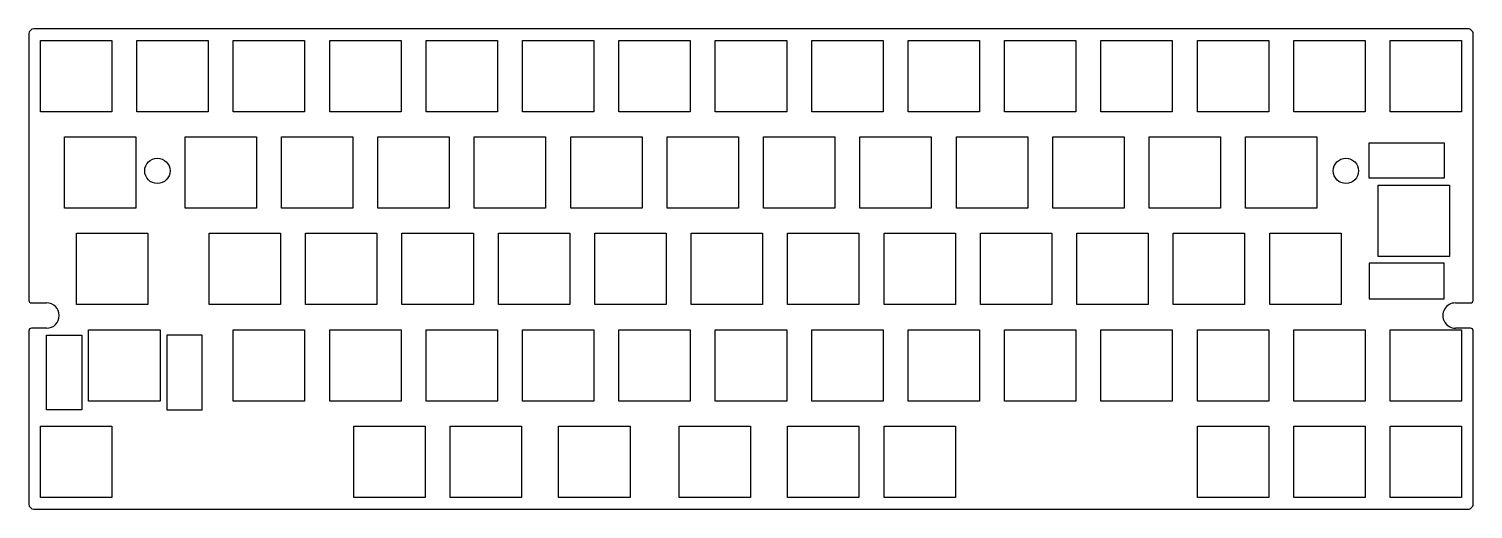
# Model space of a CAD drawing. Extents: x 142 to 428, y -193 to -98.
import ezdxf

# ---------------------------------------------------------------- set-up
doc = ezdxf.new("R2010")
doc.units = 0
doc.layers.add('BLACK', color=7, linetype='CONTINUOUS')

msp = doc.modelspace()

# ---------------------------------------------------------------- linework, layer by layer
at = {"layer": 'BLACK', "linetype": 'CONTINUOUS'}
for p, q in [((142.388, -98.833), (142.388, -151.496)), ((426.763, -97.833), (143.388, -97.833)), ((427.763, -151.496), (427.763, -98.833)), ((144.675, -114.245), (144.675, -100.145)), ((144.675, -100.145), (158.775, -100.145)), ((158.775, -100.145), (158.775, -114.245)), ((163.725, -114.245), (163.725, -100.145)), ((163.725, -100.145), (177.825, -100.145)), ((177.825, -100.145), (177.825, -114.245)), ((182.775, -114.245), (182.775, -100.145)), ((182.775, -100.145), (196.875, -100.145)), ((196.875, -100.145), (196.875, -114.245)), ((201.825, -114.245), (201.825, -100.145)), ((201.825, -100.145), (215.925, -100.145)), ((215.925, -100.145), (215.925, -114.245)), ((220.875, -100.145), (234.975, -100.145)), ((220.875, -114.245), (220.875, -100.145)), ((234.975, -100.145), (234.975, -114.245)), ((239.925, -100.145), (254.025, -100.145)), ((239.925, -114.245), (239.925, -100.145)), ((254.025, -100.145), (254.025, -114.245)), ((258.975, -100.145), (273.075, -100.145)), ((258.975, -114.245), (258.975, -100.145)), ((273.075, -100.145), (273.075, -114.245)), ((278.025, -114.245), (278.025, -100.145)), ((278.025, -100.145), (292.125, -100.145)), ((292.125, -100.145), (292.125, -114.245)), ((297.075, -114.245), (297.075, -100.145)), ((297.075, -100.145), (311.175, -100.145)), ((311.175, -100.145), (311.175, -114.245)), ((316.125, -114.245), (316.125, -100.145)), ((316.125, -100.145), (330.225, -100.145)), ((330.225, -100.145), (330.225, -114.245)), ((335.175, -100.145), (349.275, -100.145)), ((335.175, -114.245), (335.175, -100.145)), ((349.275, -100.145), (349.275, -114.245)), ((354.225, -100.145), (368.325, -100.145)), ((354.225, -114.245), (354.225, -100.145)), ((368.325, -100.145), (368.325, -114.245)), ((373.275, -100.145), (387.375, -100.145)), ((373.275, -114.245), (373.275, -100.145)), ((387.375, -100.145), (387.375, -114.245)), ((392.325, -100.145), (406.425, -100.145)), ((392.325, -114.245), (392.325, -100.145)), ((406.425, -100.145), (406.425, -114.245)), ((411.375, -114.245), (411.375, -100.145)), ((411.375, -100.145), (425.475, -100.145)), ((425.475, -100.145), (425.475, -114.245)), ((158.775, -114.245), (144.675, -114.245)), ((177.825, -114.245), (163.725, -114.245)), ((196.875, -114.245), (182.775, -114.245)), ((215.925, -114.245), (201.825, -114.245)), ((234.975, -114.245), (220.875, -114.245)), ((254.025, -114.245), (239.925, -114.245)), ((273.075, -114.245), (258.975, -114.245)), ((292.125, -114.245), (278.025, -114.245)), ((311.175, -114.245), (297.075, -114.245)), ((330.225, -114.245), (316.125, -114.245)), ((349.275, -114.245), (335.175, -114.245)), ((368.325, -114.245), (354.225, -114.245)), ((387.375, -114.245), (373.275, -114.245)), ((406.425, -114.245), (392.325, -114.245)), ((425.475, -114.245), (411.375, -114.245)), ((149.438, -133.295), (149.438, -119.195)), ((149.438, -119.195), (163.538, -119.195)), ((163.538, -119.195), (163.538, -133.295)), ((173.25, -133.295), (173.25, -119.195)), ((173.25, -119.195), (187.35, -119.195)), ((187.35, -119.195), (187.35, -133.295)), ((192.3, -133.295), (192.3, -119.195)), ((192.3, -119.195), (206.4, -119.195)), ((206.4, -119.195), (206.4, -133.295)), ((211.35, -119.195), (225.45, -119.195)), ((211.35, -133.295), (211.35, -119.195)), ((225.45, -119.195), (225.45, -133.295)), ((230.4, -119.195), (244.5, -119.195)), ((230.4, -133.295), (230.4, -119.195)), ((244.5, -119.195), (244.5, -133.295)), ((249.45, -133.295), (249.45, -119.195)), ((249.45, -119.195), (263.55, -119.195)), ((263.55, -119.195), (263.55, -133.295)), ((268.5, -119.195), (282.6, -119.195)), ((268.5, -133.295), (268.5, -119.195)), ((282.6, -119.195), (282.6, -133.295)), ((287.55, -119.195), (301.65, -119.195)), ((287.55, -133.295), (287.55, -119.195)), ((301.65, -119.195), (301.65, -133.295)), ((306.6, -119.195), (320.7, -119.195)), ((306.6, -133.295), (306.6, -119.195)), ((320.7, -119.195), (320.7, -133.295)), ((325.65, -119.195), (339.75, -119.195)), ((325.65, -133.295), (325.65, -119.195)), ((339.75, -119.195), (339.75, -133.295)), ((344.7, -133.295), (344.7, -119.195)), ((344.7, -119.195), (358.8, -119.195)), ((358.8, -119.195), (358.8, -133.295)), ((363.75, -119.195), (377.85, -119.195)), ((363.75, -133.295), (363.75, -119.195)), ((377.85, -119.195), (377.85, -133.295)), ((382.8, -119.195), (396.9, -119.195)), ((382.8, -133.295), (382.8, -119.195)), ((396.9, -119.195), (396.9, -133.295)), ((407.244, -127.37), (407.244, -120.37)), ((407.244, -120.37), (422.044, -120.37)), ((422.044, -120.37), (422.044, -127.37)), ((422.044, -127.37), (407.244, -127.37)), ((408.994, -128.72), (423.094, -128.72)), ((408.994, -142.82), (408.994, -128.72)), ((423.094, -128.72), (423.094, -142.82)), ((163.538, -133.295), (149.438, -133.295)), ((187.35, -133.295), (173.25, -133.295)), ((206.4, -133.295), (192.3, -133.295)), ((225.45, -133.295), (211.35, -133.295)), ((244.5, -133.295), (230.4, -133.295)), ((263.55, -133.295), (249.45, -133.295)), ((282.6, -133.295), (268.5, -133.295)), ((301.65, -133.295), (287.55, -133.295)), ((320.7, -133.295), (306.6, -133.295)), ((339.75, -133.295), (325.65, -133.295)), ((358.8, -133.295), (344.7, -133.295)), ((377.85, -133.295), (363.75, -133.295)), ((396.9, -133.295), (382.8, -133.295)), ((151.819, -138.245), (165.919, -138.245)), ((151.819, -152.345), (151.819, -138.245)), ((165.919, -138.245), (165.919, -152.345)), ((178.013, -152.345), (178.013, -138.245)), ((178.013, -138.245), (192.113, -138.245)), ((192.113, -138.245), (192.113, -152.345)), ((197.063, -138.245), (211.163, -138.245)), ((197.063, -152.345), (197.063, -138.245)), ((211.163, -138.245), (211.163, -152.345)), ((216.113, -138.245), (230.213, -138.245)), ((216.113, -152.345), (216.113, -138.245)), ((230.213, -138.245), (230.213, -152.345)), ((235.163, -138.245), (249.263, -138.245)), ((235.163, -152.345), (235.163, -138.245)), ((249.263, -138.245), (249.263, -152.345)), ((254.213, -152.345), (254.213, -138.245)), ((254.213, -138.245), (268.313, -138.245)), ((268.313, -138.245), (268.313, -152.345)), ((273.263, -152.345), (273.263, -138.245)), ((273.263, -138.245), (287.363, -138.245)), ((287.363, -138.245), (287.363, -152.345)), ((292.313, -138.245), (306.413, -138.245)), ((292.313, -152.345), (292.313, -138.245)), ((306.413, -138.245), (306.413, -152.345)), ((311.363, -138.245), (325.463, -138.245)), ((311.363, -152.345), (311.363, -138.245)), ((325.463, -138.245), (325.463, -152.345)), ((330.413, -138.245), (344.513, -138.245)), ((330.413, -152.345), (330.413, -138.245)), ((344.513, -138.245), (344.513, -152.345)), ((349.463, -138.245), (363.563, -138.245)), ((349.463, -152.345), (349.463, -138.245)), ((363.563, -138.245), (363.563, -152.345)), ((368.513, -138.245), (382.613, -138.245)), ((368.513, -152.345), (368.513, -138.245)), ((382.613, -138.245), (382.613, -152.345)), ((387.563, -152.345), (387.563, -138.245)), ((387.563, -138.245), (401.663, -138.245)), ((401.663, -138.245), (401.663, -152.345)), ((407.244, -144.17), (407.244, -151.17)), ((422.044, -144.17), (407.244, -144.17)), ((423.094, -142.82), (408.994, -142.82)), ((422.044, -151.17), (422.044, -144.17)), ((407.244, -151.17), (422.044, -151.17)), ((142.888, -151.996), (145.89, -151.996)), ((165.919, -152.345), (151.819, -152.345)), ((192.113, -152.345), (178.013, -152.345)), ((211.163, -152.345), (197.063, -152.345)), ((230.213, -152.345), (216.113, -152.345)), ((249.263, -152.345), (235.163, -152.345)), ((268.313, -152.345), (254.213, -152.345)), ((287.363, -152.345), (273.263, -152.345)), ((306.413, -152.345), (292.313, -152.345)), ((325.463, -152.345), (311.363, -152.345)), ((344.513, -152.345), (330.413, -152.345)), ((363.563, -152.345), (349.463, -152.345)), ((382.613, -152.345), (368.513, -152.345)), ((401.663, -152.345), (387.563, -152.345)), ((424.264, -151.996), (427.263, -151.996)), ((142.388, -157.496), (142.388, -191.76)), ((145.888, -156.996), (142.888, -156.996)), ((145.85, -158.345), (152.85, -158.345)), ((145.85, -173.145), (145.85, -158.345)), ((152.85, -158.345), (152.85, -173.145)), ((154.2, -157.295), (168.3, -157.295)), ((154.2, -171.395), (154.2, -157.295)), ((168.3, -157.295), (168.3, -171.395)), ((176.65, -158.345), (169.65, -158.345)), ((169.65, -158.345), (169.65, -173.145)), ((176.65, -173.145), (176.65, -158.345)), ((182.775, -157.295), (196.875, -157.295)), ((182.775, -171.395), (182.775, -157.295)), ((196.875, -157.295), (196.875, -171.395)), ((201.825, -157.295), (215.925, -157.295)), ((201.825, -171.395), (201.825, -157.295)), ((215.925, -157.295), (215.925, -171.395)), ((220.875, -157.295), (234.975, -157.295)), ((220.875, -171.395), (220.875, -157.295)), ((234.975, -157.295), (234.975, -171.395)), ((239.925, -171.395), (239.925, -157.295)), ((239.925, -157.295), (254.025, -157.295)), ((254.025, -157.295), (254.025, -171.395)), ((258.975, -171.395), (258.975, -157.295)), ((258.975, -157.295), (273.075, -157.295)), ((273.075, -157.295), (273.075, -171.395)), ((278.025, -171.395), (278.025, -157.295)), ((278.025, -157.295), (292.125, -157.295)), ((292.125, -157.295), (292.125, -171.395)), ((297.075, -157.295), (311.175, -157.295)), ((297.075, -171.395), (297.075, -157.295)), ((311.175, -157.295), (311.175, -171.395)), ((316.125, -157.295), (330.225, -157.295)), ((316.125, -171.395), (316.125, -157.295)), ((330.225, -157.295), (330.225, -171.395)), ((335.175, -157.295), (349.275, -157.295)), ((335.175, -171.395), (335.175, -157.295)), ((349.275, -157.295), (349.275, -171.395)), ((354.225, -157.295), (368.325, -157.295)), ((354.225, -171.395), (354.225, -157.295)), ((368.325, -157.295), (368.325, -171.395)), ((373.275, -171.395), (373.275, -157.295)), ((373.275, -157.295), (387.375, -157.295)), ((387.375, -157.295), (387.375, -171.395)), ((392.325, -171.395), (392.325, -157.295)), ((392.325, -157.295), (406.425, -157.295)), ((406.425, -157.295), (406.425, -171.395)), ((411.375, -157.295), (425.475, -157.295)), ((411.375, -171.395), (411.375, -157.295)), ((427.263, -156.996), (424.264, -156.996)), ((425.475, -157.295), (425.475, -171.395)), ((427.763, -191.76), (427.763, -157.496)), ((152.85, -173.145), (145.85, -173.145)), ((168.3, -171.395), (154.2, -171.395)), ((169.65, -173.145), (176.65, -173.145)), ((196.875, -171.395), (182.775, -171.395)), ((215.925, -171.395), (201.825, -171.395)), ((234.975, -171.395), (220.875, -171.395)), ((254.025, -171.395), (239.925, -171.395)), ((273.075, -171.395), (258.975, -171.395)), ((292.125, -171.395), (278.025, -171.395)), ((311.175, -171.395), (297.075, -171.395)), ((330.225, -171.395), (316.125, -171.395)), ((349.275, -171.395), (335.175, -171.395)), ((368.325, -171.395), (354.225, -171.395)), ((387.375, -171.395), (373.275, -171.395)), ((406.425, -171.395), (392.325, -171.395)), ((425.475, -171.395), (411.375, -171.395)), ((144.675, -176.345), (158.775, -176.345)), ((144.675, -190.445), (144.675, -176.345)), ((158.775, -176.345), (158.775, -190.445)), ((206.588, -190.445), (206.588, -176.345)), ((206.588, -176.345), (220.688, -176.345)), ((220.688, -176.345), (220.688, -190.445)), ((225.638, -190.445), (225.638, -176.345)), ((225.638, -176.345), (239.738, -176.345)), ((239.738, -176.345), (239.738, -190.445)), ((247.069, -190.445), (247.069, -176.345)), ((247.069, -176.345), (261.169, -176.345)), ((261.169, -176.345), (261.169, -190.445)), ((270.881, -190.445), (270.881, -176.345)), ((270.881, -176.345), (284.981, -176.345)), ((284.981, -176.345), (284.981, -190.445)), ((292.313, -190.445), (292.313, -176.345)), ((292.313, -176.345), (306.413, -176.345)), ((306.413, -176.345), (306.413, -190.445)), ((311.363, -190.445), (311.363, -176.345)), ((311.363, -176.345), (325.463, -176.345)), ((325.463, -176.345), (325.463, -190.445)), ((373.275, -176.345), (387.375, -176.345)), ((373.275, -190.445), (373.275, -176.345)), ((387.375, -176.345), (387.375, -190.445)), ((392.325, -176.345), (406.425, -176.345)), ((392.325, -190.445), (392.325, -176.345)), ((406.425, -176.345), (406.425, -190.445)), ((411.375, -190.445), (411.375, -176.345)), ((411.375, -176.345), (425.475, -176.345)), ((425.475, -176.345), (425.475, -190.445)), ((158.775, -190.445), (144.675, -190.445)), ((220.688, -190.445), (206.588, -190.445)), ((239.738, -190.445), (225.638, -190.445)), ((261.169, -190.445), (247.069, -190.445)), ((284.981, -190.445), (270.881, -190.445)), ((306.413, -190.445), (292.313, -190.445)), ((325.463, -190.445), (311.363, -190.445)), ((387.375, -190.445), (373.275, -190.445)), ((406.425, -190.445), (392.325, -190.445)), ((425.475, -190.445), (411.375, -190.445)), ((143.388, -192.76), (426.763, -192.76))]:
    msp.add_line(p, q, dxfattribs=at)
at = {"layer": 'BLACK'}
for centre in [(167.776, -125.896), (402.625, -125.896)]:
    msp.add_circle(centre, 2.5, dxfattribs=at)
for centre, radius, start, end in [((143.388, -98.833), 1, -269.998, -179.998), ((426.763, -98.833), 1, -0.00223, 90.0014), ((142.888, -151.496), 0.5, -180.001, -90.0045), ((145.888, -154.496), 2.5, -90.0006, 89.9529), ((424.263, -154.496), 2.5, -270.001, -89.9994), ((427.263, -151.496), 0.5, -90.0028, 0.00126), ((142.888, -157.496), 0.5, 90.0045, 179.999), ((427.263, -157.496), 0.5, 0.00126, 90.0028), ((143.388, -191.76), 1, -180.001, -90.0022), ((426.763, -191.76), 1, -90.0014, 0.00138)]:
    msp.add_arc(centre, radius, start, end, dxfattribs=at)

doc.saveas('drawing.dxf')
